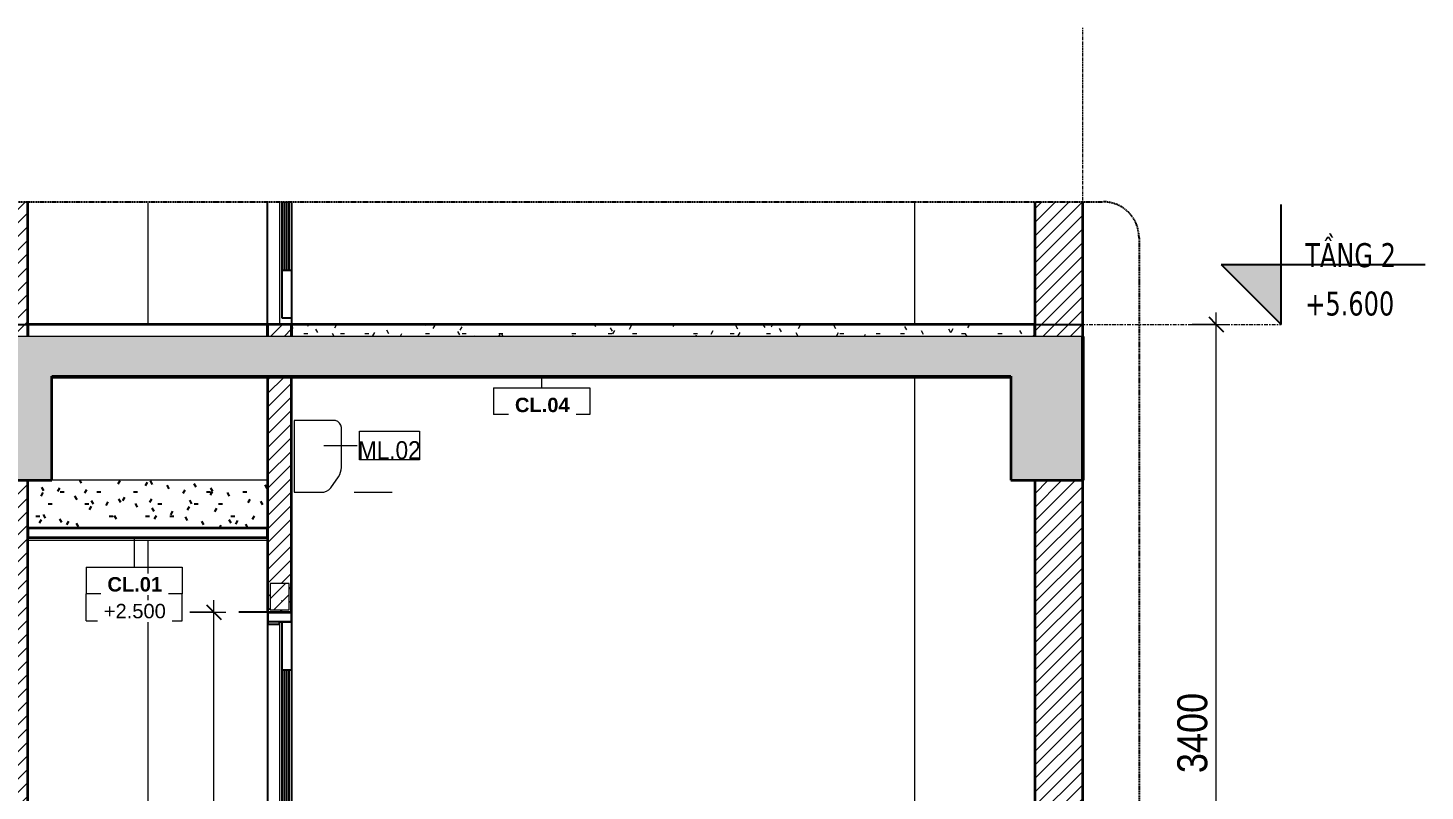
# Model space of a CAD drawing. Header units: millimetres. Extents: x 31157 to 224036, y 218 to 80529.
# Drawn here: x 65805 to 71633, y 3654 to 6837 of the extents above; entities that cross this region are included whole.
import ezdxf

# ---------------------------------------------------------------- set-up
doc = ezdxf.new("R2010")
doc.units = ezdxf.units.MM
for name, pattern in [('Centre', [31.75, 6.35, -4.7625, 15.875, -4.7625]), ('Grid Line', [22.225, 12.7, -3.175, 3.175, -3.175]), ('Hidden', [7.14375, 4.7625, -2.38125]), ('IMPORT-CENTER _2_', [40.64, 25.4, -5.08, 5.08, -5.08])]:
    doc.linetypes.add(name, pattern=pattern)
for name, color, linetype, lineweight in [('0-5', 170, 'Continuous', 5), ('A-ANNO-DIMS', 211, 'Continuous', 9), ('A-ANNO-DIMS-50', 211, 'Continuous', 9), ('A-CLNG', 13, 'Continuous', 18), ('A-CLNG-1', 250, 'Continuous', 35), ('A-CLNG-FNSH-1', 7, 'Continuous', 18), ('A-CLNG-IDEN', 151, 'Continuous', 9), ('A-CLNG-PATT-1', 7, 'Continuous', 18), ('A-CLNG-PATT-2', 31, 'Continuous', 25), ('A-DETL-GENF', 92, 'Continuous', 18), ('A-DETL-GENF-4', 92, 'Hidden', 25), ('A-DETL-GENF-5', 9, 'Continuous', 18), ('A-DETL-MEDM', 33, 'Continuous', 35), ('A-DETL-THIN', 151, 'Continuous', 18), ('A-DOOR', 31, 'Continuous', 18), ('A-DOOR-1', 7, 'Continuous', 18), ('A-DOOR-3', 90, 'Continuous', 25), ('A-FLOR-FNSH-1', 250, 'Continuous', 35), ('A-FLOR-LEVL', 51, 'Continuous', 9), ('A-FLOR-LEVL-1', 51, 'Continuous', 25), ('A-FLOR-LEVL-2', 51, 'Centre', 9), ('A-FLOR-PATT-1', 253, 'Continuous', 18), ('A-FLOR-PATT-4', 67, 'Continuous', 18), ('A-WALL-6', 250, 'Continuous', 35), ('A-WALL-PATT-1', 9, 'Continuous', 18), ('A-WALL-PATT-2', 111, 'Continuous', 18), ('G-IMPT', 8, 'Continuous', 18), ('G-IMPT-5', 8, 'IMPORT-CENTER _2_', 18), ('M-EQPM', 50, 'Continuous', 18), ('M-EQPM-2', 7, 'Continuous', 18), ('M-EQPM-3', 50, 'Continuous', 25), ('M-EQPM-IDEN', 50, 'Continuous', 9), ('S-BEAM-2', 7, 'Continuous', 18), ('S-BEAM-3', 130, 'Continuous', 50), ('S-COLS-8', 7, 'Continuous', 18), ('S-GRID-1', 1, 'Grid Line', 9)]:
    doc.layers.add(name, color=color, linetype=linetype, lineweight=lineweight)
doc.styles.add('Arial_2', font='arial.ttf', dxfattribs={"height": 60})
doc.styles.add('Arial_3', font='arial.ttf', dxfattribs={"width": 0.9, "height": 75})
doc.styles.add('Arial_B_3', font='arialbd.ttf', dxfattribs={"height": 60})
doc.styles.add('Tahoma_B_1', font='tahomabd.ttf', dxfattribs={"width": 0.85, "height": 100})
doc.styles.add('UTM Avo', font='', dxfattribs={"width": 0.9, "height": 125})
doc.styles.get('UTM Avo').set_extended_font_data('UTM Avo')
doc.dimstyles.new('1_Dim_chi_tiet_2_5', dxfattribs={"dimscale": 304.8, "dimtxt": 124.912619, "dimasz": 0.19685, "dimexe": 0.164042, "dimexo": 0.0625, "dimgap": 0.016404, "dimtad": 1, "dimdec": 0, "dimrnd": 5, "dimzin": 0, "dimdsep": 46, "dimtxsty": 'UTM Avo', "dimblk1": 'OBLIQUE', "dimblk2": 'OBLIQUE', "dimsah": 1, "dimcen": 0.09, "dimdle": 0.164042, "dimazin": 0, "dimtfac": 1, "dimtdec": 4, "dimtix": 1, "dimtmove": 0, "dimatfit": 3, "dimfxl": 0.328084, "dimfxlon": 1, "dimtvp": 1, "dimtolj": 1, "dimtzin": 0, "dimarcsym": 2})
pattern_1 = [(50, (-37692.33, 15875), (364.368, -31.878), [38.1, -419.1]), (355, (-37692.33, 15875), (-70.486, 382.113), [30.48, -335.28]), (100.451, (-37661.97, 15872.34), (293.885, 350.233), [32.38, -356.18]), (46.184, (-37692.33, 15976.6), (542.158, -84.086), [57.15, -628.65]), (96.636, (-37647.15, 15969.6), (474.805, 494.855), [48.57, -534.27]), (351.184, (-37692.33, 15976.6), (474.81, 494.85), [45.72, -502.92]), (21, (-37641.53, 15951.2), (303.2285, -204.5305), [38.1, -419.1]), (326, (-37641.53, 15951.2), (123.604, 368.376), [30.48, -335.28]), (71.451, (-37616.26, 15934.16), (426.834, 163.843), [32.38, -356.18]), (37.5, (-37692.33, 15875), (6.1766, 169.1102), [3.353, -327.863, 3.353, -337.007, -336.55]), (37.5, (-37692.33, 15875), (6.1766, 169.1102), [-671.576, 3.353, -333.197]), (7.5, (-37692.33, 15875), (133.639, 200.3615), [3.353, -190.703, 3.353, -320.243, -128.27]), (7.5, (-37692.33, 15875), (133.639, 200.3615), [-517.652, 3.353, -124.917]), (327.5, (-37805.62, 15875), (271.1818, -11.4584), [3.353, -123.647, 3.353, -392.887, -525.78]), (327.5, (-37805.62, 15875), (271.1818, -11.4584), [-523.24, 3.353, -522.427]), (317.5, (-37856.42, 15875), (296.2585, 50.853), [3.353, -161.747, 3.353, -259.791, -373.38]), (317.5, (-37856.42, 15875), (296.2585, 50.853), [-428.244, 3.353, -370.027]), (45, (-37692.33, 15875), (-125.7236, 125.7236), []), (45, (-37692.33, 16065.5), (-125.7236, 125.7236), [])]
pattern_2 = [(45, (-37692.334, 15875), (-28.28427, 28.28427), [])]
pattern_3 = [(0, (-37692.334, 15875), (203.2, 50.8), [16.764, -135.636, 16.764, -135.636, -812.8]), (0, (-37692.334, 15875), (203.2, 50.8), [-304.8, 16.764, -288.036, 16.764, -135.636, -355.6]), (0, (-37692.334, 15875), (203.2, 50.8), [-762, 16.764, -84.836, 16.764, -237.236]), (120, (-37616.134, 15900.4), (-145.5941, 150.57636), [16.764, -135.636, 16.764, -135.636, -812.8]), (120, (-37616.134, 15900.4), (-145.5941, 150.57636), [-304.8, 16.764, -288.036, 16.764, -135.636, -355.6]), (120, (-37616.134, 15900.4), (-145.5941, 150.57636), [-762, 16.764, -84.836, 16.764, -237.236]), (240, (-37590.734, 16002), (-57.6059, -201.37636), [16.764, -135.636, 16.764, -135.636, -812.8]), (240, (-37590.734, 16002), (-57.6059, -201.37636), [-304.8, 16.764, -288.036, 16.764, -135.636, -355.6]), (240, (-37590.734, 16002), (-57.6059, -201.37636), [-762, 16.764, -84.836, 16.764, -237.236])]
pattern_4 = [(45, (66165.026, 15875), (-28.28427, 28.28427), [])]
pattern_5 = [(50, (66165.03, 15875), (364.368, -31.878), [38.1, -419.1]), (355, (66165.03, 15875), (-70.486, 382.113), [30.48, -335.28]), (100.451, (66195.4, 15872.34), (293.885, 350.233), [32.38, -356.18]), (46.184, (66165.03, 15976.6), (542.158, -84.086), [57.15, -628.65]), (96.636, (66210.2, 15969.6), (474.805, 494.855), [48.57, -534.27]), (351.184, (66165, 15976.6), (474.81, 494.85), [45.72, -502.92]), (21, (66215.83, 15951.2), (303.2285, -204.5305), [38.1, -419.1]), (326, (66215.83, 15951.2), (123.604, 368.376), [30.48, -335.28]), (71.451, (66241.1, 15934.16), (426.834, 163.843), [32.38, -356.18]), (37.5, (66165.03, 15875), (6.1766, 169.1102), [3.353, -327.863, 3.353, -337.007, -336.55]), (37.5, (66165.03, 15875), (6.1766, 169.1102), [-671.576, 3.353, -333.197]), (7.5, (66165.03, 15875), (133.639, 200.3615), [3.353, -190.703, 3.353, -320.243, -128.27]), (7.5, (66165.03, 15875), (133.639, 200.3615), [-517.652, 3.353, -124.917]), (327.5, (66051.74, 15875), (271.1818, -11.4584), [3.353, -123.647, 3.353, -392.887, -525.78]), (327.5, (66051.74, 15875), (271.1818, -11.4584), [-523.24, 3.353, -522.427]), (317.5, (66000.94, 15875), (296.2585, 50.853), [3.353, -161.747, 3.353, -259.791, -373.38]), (317.5, (66000.94, 15875), (296.2585, 50.853), [-428.244, 3.353, -370.027]), (45, (66165.03, 15875), (-125.7236, 125.7236), []), (45, (66165.03, 16065.5), (-125.7236, 125.7236), [])]

# ---------------------------------------------------------------- blocks, each defined once
blk = doc.blocks.new('NCV_TKTC_KET CAU_rvt-3-TKCS_CĂN HỘ LOẠI 2 - MẶT CẮT 2')
at = {"layer": 'A-FLOR-PATT-1'}
h = blk.add_hatch(dxfattribs=at)
h.set_pattern_fill('FP_10', color=256, style=0, pattern_type=2)
h.set_pattern_definition(pattern_1)
h.paths.add_polyline_path([(-37946.6, 5380), (-33952.6, 5380), (-33952.6, 5385), (-37952.6, 5385), (-37952.6, 5380)])
h.paths.add_polyline_path([(-41852.6, 5500), (-41852.6, 5550), (-42052.6, 5550), (-42052.6, 5500), (-41911.5, 5500)])
h = blk.add_hatch(dxfattribs=at)
h.set_pattern_fill('FP_10', color=256, style=0, pattern_type=2)
h.set_pattern_definition(pattern_1)
h.paths.add_polyline_path([(-37946.6, 5380), (-33952.6, 5380), (-33952.6, 5385), (-37952.6, 5385), (-37952.6, 5380)])
h.paths.add_polyline_path([(-41852.6, 5500), (-41852.6, 5550), (-42052.6, 5550), (-42052.6, 5500), (-41911.5, 5500)])
at = {"layer": 'A-FLOR-FNSH-1'}
for p, q in [((-33652.6, 5380), (-33652.6, 5550)), ((-37952.6, 5380), (-33952.6, 5380))]:
    blk.add_line(p, q, dxfattribs=at)
at = {"layer": 'S-BEAM-2'}
blk.add_line((-37052.6, 4950), (-37952.6, 4950), dxfattribs=at)
at = {"layer": 'S-BEAM-3'}
blk.add_line((-33652.6, 4950), (-33652.6, 5550), dxfattribs=at)
at = {"layer": 'S-COLS-8'}
for p, q in [((-37552.6, 6111.7), (-37552.6, 5600)), ((-34352.6, 5600), (-34352.6, 6111.7)), ((-34352.6, 2200), (-34352.6, 5380)), ((-37552.6, 4700), (-37552.6, 2200))]:
    blk.add_line(p, q, dxfattribs=at)
blk = doc.blocks.new('DOOR_CW_01 CANH MO-PANEL KINH - DIW_01-900x2200-CỬA GỖ VÂN LAMINATE-553393-TKCS_CĂN HỘ LOẠI 2 - MẶT CẮT 2')
at = {"layer": 'A-DOOR-1'}
for p, q in [((-37052.6, 5600), (-37052.6, 6111.7)), ((-37002.6, 6111.7), (-37002.6, 5600)), ((-36952.6, 5600), (-36952.6, 6111.7))]:
    blk.add_line(p, q, dxfattribs=at)
at = {"layer": 'A-DOOR-3'}
for p, q in [((-37052.6, 5600), (-37052.6, 6111.7)), ((-37052.6, 5600), (-37052.6, 6111.7)), ((-36992.6, 5626), (-36992.6, 6111.7)), ((-36982.6, 5826), (-36982.6, 6111.7)), ((-36972.6, 5826), (-36972.6, 6111.7)), ((-36962.6, 5826), (-36962.6, 6111.7)), ((-36952.6, 6111.7), (-36952.6, 5600)), ((-36952.6, 6111.7), (-36952.6, 5600)), ((-36992.6, 5826), (-36952.6, 5826)), ((-36952.6, 5626), (-36992.6, 5626))]:
    blk.add_line(p, q, dxfattribs=at)
blk = doc.blocks.new('NCV_TKTC_TANG 2_rvt-3-TKCS_CĂN HỘ LOẠI 2 - MẶT CẮT 2')
at = {"layer": 'A-FLOR-PATT-4'}
h = blk.add_hatch(dxfattribs=at)
h.set_pattern_fill('FP_12', color=256, style=0, pattern_type=2)
h.set_pattern_definition(pattern_3)
h.paths.add_polyline_path([(-33952.6, 5550), (-33852.6, 5550), (-33852.6, 5600), (-36952.6, 5600), (-36952.6, 5550), (-34352.6, 5550)])
at = {"layer": 'A-WALL-PATT-1'}
h = blk.add_hatch(dxfattribs=at)
h.set_pattern_fill('FP_11', color=256, style=0, pattern_type=2)
h.set_pattern_definition(pattern_2)
h.paths.add_polyline_path([(-38152.6, 5550), (-38052.6, 5550), (-38052.6, 6111.7), (-38152.6, 6111.7), (-38152.6, 5957.7)])
h = blk.add_hatch(dxfattribs=at)
h.set_pattern_fill('FP_11', color=256, style=0, pattern_type=2)
h.set_pattern_definition(pattern_2)
h.paths.add_polyline_path([(-37052.6, 5550), (-36952.6, 5550), (-36952.6, 5600), (-37052.6, 5600)])
at = {"layer": 'A-FLOR-FNSH-1'}
for p, q in [((-37052.6, 5600), (-38052.6, 5600)), ((-38052.6, 5600), (-38052.6, 5550)), ((-37052.6, 5550), (-37052.6, 5600)), ((-33852.6, 5600), (-36952.6, 5600)), ((-36952.6, 5600), (-36952.6, 5550)), ((-33852.6, 5550), (-33852.6, 5600))]:
    blk.add_line(p, q, dxfattribs=at)
at = {"layer": 'A-WALL-6'}
for p, q in [((-38052.6, 5550), (-38052.6, 6111.7)), ((-36952.6, 5600), (-37052.6, 5600)), ((-37052.6, 5600), (-37052.6, 5550)), ((-36952.6, 5550), (-36952.6, 5600))]:
    blk.add_line(p, q, dxfattribs=at)
at = {"layer": 'A-DOOR'}
blk.add_blockref('DOOR_CW_01 CANH MO-PANEL KINH - DIW_01-900x2200-CỬA GỖ VÂN LAMINATE-553393-TKCS_CĂN HỘ LOẠI 2 - MẶT CẮT 2', (0, 0), dxfattribs=at)
blk = doc.blocks.new('DOOR_CW_01 CANH MO-PANEL KINH - DIW_01-900x2200-CỬA GỖ VÂN LAMINATE-V42-TKCS_CĂN HỘ LOẠI 2 - MẶT CẮT 2')
at = {"layer": 'A-DOOR-1'}
for p, q in [((-37052.564287, 2200), (-37052.564287, 4350)), ((-37002.564287, 4350), (-37002.564287, 2200)), ((-36952.564287, 2200), (-36952.564287, 4360))]:
    blk.add_line(p, q, dxfattribs=at)
at = {"layer": 'A-DOOR-3'}
for p, q in [((-36952.564287, 4400), (-37172.564287, 4400)), ((-37052.564287, 2200), (-37052.564287, 4400)), ((-37052.564287, 2200), (-37052.564287, 4400)), ((-37052.564287, 4400), (-37052.564287, 4350)), ((-36952.564287, 4400), (-37052.564287, 4400)), ((-36952.564287, 4400), (-36952.564287, 2200)), ((-36952.564287, 4400), (-36952.564287, 2200)), ((-36952.564287, 4360), (-36952.564287, 4400)), ((-36952.564287, 4360), (-37052.564287, 4360)), ((-37052.564287, 4350), (-37002.564287, 4350)), ((-37002.564287, 4350), (-37002.564287, 4360)), ((-37002.564287, 4360), (-36952.564287, 4360)), ((-36952.564287, 4360), (-36992.564287, 4360)), ((-36992.564287, 2226), (-36992.564287, 4360)), ((-36952.564287, 4158), (-36992.564287, 4158)), ((-36982.564287, 2426), (-36982.564287, 4158)), ((-36972.564287, 2426), (-36972.564287, 4158)), ((-36962.564287, 2426), (-36962.564287, 4158)), ((-36992.564287, 2426), (-36952.564287, 2426)), ((-36952.564287, 2226), (-36992.564287, 2226))]:
    blk.add_line(p, q, dxfattribs=at)
blk = doc.blocks.new('Air_Conditioner_on_wall_20381 - Air_Conditioner_on_wall_20381-806652-TKCS_CĂN HỘ LOẠI 2 - MẶT CẮT 2')
at = {"layer": 'M-EQPM-2'}
for p, q in [((-36770, 5200), (-36942.2, 5200)), ((-36942.2, 5200), (-36942.2, 4900)), ((-36744.9, 5004.1), (-36744.9, 5170)), ((-36788.8, 4919.1), (-36756.8, 4964.8)), ((-36942.2, 4900), (-36829.9, 4900)), ((-36691.3, 4900), (-36533.1, 4900)), ((-36691.3, 4900), (-36533.1, 4900)), ((-36691.3, 4900), (-36533.1, 4900)), ((-36691.3, 4900), (-36533.1, 4900)), ((-36563.1, 4900), (-36533.1, 4900)), ((-36563.1, 4900), (-36533.1, 4900)), ((-36563.1, 4900), (-36533.1, 4900)), ((-36563.1, 4900), (-36533.1, 4900)), ((-36563.1, 4900), (-36533.1, 4900)), ((-36563.1, 4900), (-36533.1, 4900)), ((-36563.1, 4900), (-36533.1, 4900)), ((-36563.1, 4900), (-36533.1, 4900))]:
    blk.add_line(p, q, dxfattribs=at)
for centre, radius, start, end in [((-36777.9, 5167.8), 33.1, 3.79441, 76.20559), ((-36824.1, 5006.8), 79.3, 328.02608, 358.02608), ((-36829.9, 4953.6), 53.6, 270.01668, 319.98332)]:
    blk.add_arc(centre, radius, start, end, dxfattribs=at)
blk = doc.blocks.new('CL_01-VÁCH DỰNG THẠCH CAO CĂN HỘ LOẠI 1-5A5 - CL_01-VÁCH DỰNG THẠCH CAO CĂN HỘ LOẠI 1A-5-874219-TKCS_CĂN HỘ LOẠI 2 - MẶT CẮT 2')
at = {"layer": 'A-CLNG-PATT-2'}
h = blk.add_hatch(dxfattribs=at)
h.set_pattern_fill('FP_12', color=256, style=0, pattern_type=2)
h.set_pattern_definition(pattern_3)
h.paths.add_polyline_path([(-37952.635618, 4750), (-37052.564287, 4750), (-37052.564287, 4950), (-38052.564287, 4950), (-38052.564287, 4750)])
blk = doc.blocks.new('NCV_TKTC_TANG 1_rvt-3-TKCS_CĂN HỘ LOẠI 2 - MẶT CẮT 2')
at = {"layer": 'A-CLNG-PATT-1'}
h = blk.add_hatch(dxfattribs=at)
h.set_pattern_fill('FP_14', color=256, style=0, pattern_type=2)
h.set_pattern_definition([(0, (-37692.33, 15875), (406.4, 101.6), [16.764, -288.036, 16.764, -288.036, -1625.6]), (0, (-37692.33, 15875), (406.4, 101.6), [-609.6, 16.764, -592.836, 16.764, -288.036, -711.2]), (0, (-37692.33, 15875), (406.4, 101.6), [-1524, 16.764, -186.436, 16.764, -491.236]), (120, (-37539.93, 15925.8), (-291.1882, 301.1527), [16.764, -288.036, 16.764, -288.036, -1625.6]), (120, (-37539.93, 15925.8), (-291.1882, 301.1527), [-609.6, 16.764, -592.836, 16.764, -288.036, -711.2]), (120, (-37539.93, 15925.8), (-291.1882, 301.1527), [-1524, 16.764, -186.436, 16.764, -491.236]), (240, (-37489.13, 16129), (-115.2118, -402.7527), [16.764, -288.036, 16.764, -288.036, -1625.6]), (240, (-37489.13, 16129), (-115.2118, -402.7527), [-609.6, 16.764, -592.836, 16.764, -288.036, -711.2]), (240, (-37489.13, 16129), (-115.2118, -402.7527), [-1524, 16.764, -186.436, 16.764, -491.236])])
h.paths.add_polyline_path([(-37052.6, 4700), (-37052.6, 4710), (-38052.6, 4710), (-38052.6, 4700), (-37552.6, 4700)])
at = {"layer": 'A-WALL-PATT-1'}
h = blk.add_hatch(dxfattribs=at)
h.set_pattern_fill('FP_11', color=256, style=0, pattern_type=2)
h.set_pattern_definition(pattern_2)
h.paths.add_polyline_path([(-37052.6, 2150), (-36952.6, 2150), (-36952.6, 2200), (-37052.6, 2200)])
h.paths.add_polyline_path([(-36962.6, 4400), (-36952.6, 4400), (-36952.6, 5380), (-37052.6, 5380), (-37052.6, 4400), (-37007.2, 4400)])
h.paths.add_polyline_path([(-37007.2, 4410), (-37042.6, 4410), (-37042.6, 4520), (-36962.6, 4520), (-36962.6, 4410)])
h = blk.add_hatch(dxfattribs=at)
h.set_pattern_fill('FP_11', color=256, style=0, pattern_type=2)
h.set_pattern_definition(pattern_2)
h.paths.add_polyline_path([(-38152.6, 2150), (-38052.6, 2150), (-38052.6, 4950), (-38152.6, 4950), (-38152.6, 3864.2)])
at = {"layer": 'A-CLNG-1'}
for p, q in [((-37052.6, 4750), (-38052.6, 4750)), ((-38052.6, 4750), (-38052.6, 4710)), ((-37052.6, 4710), (-37052.6, 4750)), ((-37052.6, 4710), (-38052.6, 4710))]:
    blk.add_line(p, q, dxfattribs=at)
at = {"layer": 'A-CLNG-FNSH-1'}
for p, q in [((-38052.6, 4710), (-38052.6, 4700)), ((-38052.6, 4700), (-37052.6, 4700)), ((-37052.6, 4700), (-37052.6, 4710))]:
    blk.add_line(p, q, dxfattribs=at)
at = {"layer": 'A-WALL-6'}
for p, q in [((-36952.6, 5380), (-37052.6, 5380)), ((-37052.6, 5380), (-37052.6, 4400)), ((-36952.6, 4400), (-36952.6, 5380)), ((-38052.6, 2150), (-38052.6, 4950)), ((-37052.6, 4400), (-36952.6, 4400))]:
    blk.add_line(p, q, dxfattribs=at)
at = {"layer": 'A-CLNG'}
blk.add_blockref('CL_01-VÁCH DỰNG THẠCH CAO CĂN HỘ LOẠI 1-5A5 - CL_01-VÁCH DỰNG THẠCH CAO CĂN HỘ LOẠI 1A-5-874219-TKCS_CĂN HỘ LOẠI 2 - MẶT CẮT 2', (0, 0), dxfattribs=at)
at = {"layer": 'A-DOOR'}
blk.add_blockref('DOOR_CW_01 CANH MO-PANEL KINH - DIW_01-900x2200-CỬA GỖ VÂN LAMINATE-V42-TKCS_CĂN HỘ LOẠI 2 - MẶT CẮT 2', (0, 0), dxfattribs=at)
at = {"layer": 'M-EQPM'}
blk.add_blockref('Air_Conditioner_on_wall_20381 - Air_Conditioner_on_wall_20381-806652-TKCS_CĂN HỘ LOẠI 2 - MẶT CẮT 2', (0, 0), dxfattribs=at)
blk = doc.blocks.new('TKTC_XREF_251221_MB TANG 2-7 - TKTC_XREF_260130_MB TANG 2-5_dwg_THU NUOC - THU NUOC-444531-TKCS_MB TẦNG 1-4746810-TKCS_CĂN HỘ LOẠI 2 - MẶT CẮT 2')
at = {"layer": 'G-IMPT'}
for p, q in [((-36478.7, 5600), (-36628.7, 5600)), ((-36628.7, 5600), (-36478.7, 5600)), ((-36503.7, 5600), (-36603.7, 5600)), ((-36603.7, 5600), (-36503.7, 5600)), ((-36508.7, 5600), (-36598.7, 5600)), ((-36598.7, 5600), (-36508.7, 5600)), ((-36598.7, 5600), (-36508.7, 5600)), ((-36508.7, 5600), (-36598.7, 5600)), ((-36585.8, 5600), (-36585.8, 5600)), ((-36585.8, 5600), (-36585.8, 5600)), ((-36585.8, 5600), (-36585.8, 5600)), ((-36585.8, 5600), (-36561.7, 5600)), ((-36561.7, 5600), (-36585.8, 5600)), ((-36521.6, 5600), (-36585.8, 5600)), ((-36585.8, 5600), (-36521.6, 5600)), ((-36521.6, 5600), (-36585.8, 5600)), ((-36585.8, 5600), (-36521.6, 5600)), ((-36573.4, 5600), (-36573.4, 5600)), ((-36573.4, 5600), (-36573.4, 5600)), ((-36533.9, 5600), (-36573.4, 5600)), ((-36573.4, 5600), (-36533.9, 5600)), ((-36533.9, 5600), (-36573.4, 5600)), ((-36573.4, 5600), (-36533.9, 5600)), ((-36563.5, 5600), (-36563.5, 5600)), ((-36563.5, 5600), (-36563.5, 5600)), ((-36543.9, 5600), (-36563.5, 5600)), ((-36563.5, 5600), (-36543.9, 5600)), ((-36543.9, 5600), (-36563.5, 5600)), ((-36563.5, 5600), (-36543.9, 5600)), ((-36521.6, 5600), (-36545.7, 5600)), ((-36545.7, 5600), (-36521.6, 5600)), ((-36543.9, 5600), (-36543.9, 5600)), ((-36543.9, 5600), (-36543.9, 5600)), ((-36533.9, 5600), (-36533.9, 5600)), ((-36533.9, 5600), (-36533.9, 5600)), ((-36521.6, 5600), (-36521.6, 5600)), ((-36521.6, 5600), (-36521.6, 5600)), ((-36521.6, 5600), (-36521.6, 5600))]:
    blk.add_line(p, q, dxfattribs=at)
blk = doc.blocks.new('TKTC_XREF_251221_MB TANG 2-7 - TKTC_XREF_260130_MB TANG 2-5_dwg_$cc-4746798-TKCS_CĂN HỘ LOẠI 2 - MẶT CẮT 2')
at = {"layer": 'G-IMPT-5'}
for p, q in [((-37952.6, 5600), (-37831.5, 5600)), ((-37892.5, 5600), (-37891.7, 5600))]:
    blk.add_line(p, q, dxfattribs=at)
at = {"layer": 'M-EQPM'}
for p, q in [((-37892.1, 5600), (-37937.1, 5600)), ((-37937.1, 5600), (-37847.1, 5600)), ((-37847.1, 5600), (-37892.1, 5600)), ((-37891.8, 5600), (-37891.8, 5600))]:
    blk.add_line(p, q, dxfattribs=at)
blk = doc.blocks.new('TKTC_XREF_251221_MB TANG 2-7 - TKTC_XREF_260130_MB TANG 2-5_dwg_CUM U_DN100-4746799-TKCS_CĂN HỘ LOẠI 2 - MẶT CẮT 2')
at = {"layer": 'G-IMPT'}
for p, q in [((-37937.4, 5600), (-37949.5, 5600)), ((-37949.5, 5600), (-37948, 5600)), ((-37945.7, 5600), (-37948, 5600)), ((-37948, 5600), (-37938.9, 5600)), ((-37940, 5600), (-37946.8, 5600)), ((-37946.6, 5600), (-37837.6, 5600)), ((-37941.2, 5600), (-37945.7, 5600)), ((-37944.7, 5600), (-37945.4, 5600)), ((-37941.4, 5600), (-37945.4, 5600)), ((-37942.2, 5600), (-37944.7, 5600)), ((-37942.2, 5600), (-37944.7, 5600)), ((-37942.2, 5600), (-37944.7, 5600)), ((-37941.4, 5600), (-37942.2, 5600)), ((-37938.9, 5600), (-37941.2, 5600)), ((-37940.3, 5600), (-37844, 5600)), ((-37940.3, 5600), (-37937.1, 5600)), ((-37938.9, 5600), (-37937.4, 5600)), ((-37937.1, 5600), (-37847.1, 5600)), ((-37844, 5600), (-37847.1, 5600)), ((-37834.7, 5600), (-37846.9, 5600)), ((-37846.9, 5600), (-37845.3, 5600)), ((-37843.1, 5600), (-37845.3, 5600)), ((-37845.3, 5600), (-37836.2, 5600)), ((-37837.4, 5600), (-37844.2, 5600)), ((-37838.5, 5600), (-37843.1, 5600)), ((-37842.1, 5600), (-37842.8, 5600)), ((-37838.8, 5600), (-37842.8, 5600)), ((-37839.5, 5600), (-37842.1, 5600)), ((-37839.5, 5600), (-37842.1, 5600)), ((-37839.5, 5600), (-37842.1, 5600)), ((-37838.8, 5600), (-37839.5, 5600)), ((-37836.2, 5600), (-37838.5, 5600)), ((-37836.2, 5600), (-37834.7, 5600))]:
    blk.add_line(p, q, dxfattribs=at)
blk = doc.blocks.new('TKTC_XREF_251221_MB TANG 2-7 - TKTC_XREF_251221_MB TANG 2-7-2039446-TKCS_CĂN HỘ LOẠI 2 - MẶT CẮT 2')
at = {"layer": 'M-EQPM'}
for p, q in [((-37952.6, 5600), (-37832.8, 5600)), ((-37832.8, 5600), (-37952.3, 5600)), ((-37952.3, 5600), (-37832.8, 5600)), ((-37832.8, 5600), (-37952.3, 5600))]:
    blk.add_line(p, q, dxfattribs=at)
at = {"layer": 'M-EQPM-3'}
blk.add_line((-42252.6, 5600), (-33652.6, 5600), dxfattribs=at)
for name in ['TKTC_XREF_251221_MB TANG 2-7 - TKTC_XREF_260130_MB TANG 2-5_dwg_$cc-4746798-TKCS_CĂN HỘ LOẠI 2 - MẶT CẮT 2', 'TKTC_XREF_251221_MB TANG 2-7 - TKTC_XREF_260130_MB TANG 2-5_dwg_CUM U_DN100-4746799-TKCS_CĂN HỘ LOẠI 2 - MẶT CẮT 2', 'TKTC_XREF_251221_MB TANG 2-7 - TKTC_XREF_260130_MB TANG 2-5_dwg_THU NUOC - THU NUOC-444531-TKCS_MB TẦNG 1-4746810-TKCS_CĂN HỘ LOẠI 2 - MẶT CẮT 2']:
    blk.add_blockref(name, (0, 0))
blk = doc.blocks.new('BORDER VIEW - BORDER VIEW-3688428-TKCS_CĂN HỘ LOẠI 2 - MẶT CẮT 2')
at = {"layer": 'A-DETL-GENF-4'}
for p, q in [((-42847.6, 6111.7), (-33567.6, 6111.7)), ((-33417.6, 5961.7), (-33417.6, 1710))]:
    blk.add_line(p, q, dxfattribs=at)
blk.add_arc((-33567.6, 5961.7), 150, 0, 90, dxfattribs=at)
blk = doc.blocks.new('Level - CAO ĐỘ LEVEL-350587-TKCS_CĂN HỘ LOẠI 2 - MẶT CẮT 2')
at = {"layer": 'A-FLOR-LEVL'}
blk.add_hatch(color=256, dxfattribs=at).paths.add_polyline_path([(-32824.4, 2450), (-32824.4, 2200), (-33074.4, 2450)])
at = {"layer": 'A-FLOR-LEVL-1'}
for p, q in [((-32824.4, 2200), (-32824.4, 2700)), ((-33074.4, 2450), (-32824.4, 2200)), ((-33074.4, 2450), (-32224.4, 2450))]:
    blk.add_line(p, q, dxfattribs=at)
blk = doc.blocks.new('DIMBLOCK74-TKCS_CĂN HỘ LOẠI 2 - MẶT CẮT 2')
at = {"layer": 'A-ANNO-DIMS-50'}
for p, q in [((70661.9, 5600), (70811.9, 5600)), ((70761.9, 5600), (70661.9, 5600)), ((70761.9, 2150), (70761.9, 5650)), ((70661.9, 2200), (70811.9, 2200)), ((70761.9, 2200), (70661.9, 2200))]:
    blk.add_line(p, q, dxfattribs=at)
at = {"layer": 'A-ANNO-DIMS-50', "lineweight": 25}
for p, q in [((70761.9, 5600), (70731.9, 5630)), ((70761.9, 5600), (70791.9, 5570)), ((70761.9, 2200), (70731.9, 2230)), ((70761.9, 2200), (70791.9, 2170))]:
    blk.add_line(p, q, dxfattribs=at)
at = {"layer": 'A-ANNO-DIMS-50', "color": 0, "insert": (70599.5, 3728.8), "char_height": 125, "width": 410.824, "attachment_point": 1, "rotation": 90, "line_spacing_factor": 1.110334, "style": 'UTM Avo'}
blk.add_mtext('3400', dxfattribs=at)
blk = doc.blocks.new('_Oblique')
at = {"color": 0, "linetype": 'ByBlock', "lineweight": -2}
blk.add_line((-0.5, -0.5), (0.5, 0.5), dxfattribs=at)
blk = doc.blocks.new('DIMBLOCK75-TKCS_CĂN HỘ LOẠI 2 - MẶT CẮT 2')
at = {"layer": 'A-ANNO-DIMS-50', "lineweight": 25}
for p, q in [((66580.6, 4400), (66550.6, 4430)), ((66580.6, 4400), (66610.6, 4370)), ((66580.6, 2200), (66550.6, 2230)), ((66580.6, 2200), (66610.6, 2170))]:
    blk.add_line(p, q, dxfattribs=at)
at = {"layer": 'A-ANNO-DIMS-50'}
for p, q in [((66580.6, 2150), (66580.6, 4450)), ((66480.6, 4400), (66630.6, 4400)), ((66580.6, 4400), (66480.6, 4400)), ((66480.6, 2200), (66630.6, 2200)), ((66580.6, 2200), (66480.6, 2200))]:
    blk.add_line(p, q, dxfattribs=at)
at = {"layer": 'A-ANNO-DIMS-50', "color": 0, "insert": (66418.3, 3128.8), "char_height": 125, "width": 410.824, "attachment_point": 1, "rotation": 90, "line_spacing_factor": 1.110334, "style": 'UTM Avo'}
blk.add_mtext('2200', dxfattribs=at)
blk = doc.blocks.new('M_ME Tag - Boxed-4073756-TKCS_CĂN HỘ LOẠI 2 - MẶT CẮT 2')
at = {"layer": 'M-EQPM-IDEN'}
for p, q in [((-36669.7, 5035.2), (-36669.7, 5155.2)), ((-36669.7, 5155.2), (-36419.7, 5155.2)), ((-36419.7, 5155.2), (-36419.7, 5035.2)), ((-36419.7, 5035.2), (-36669.7, 5035.2))]:
    blk.add_line(p, q, dxfattribs=at)
blk = doc.blocks.new('M_Ceiling Tag w Height - M_Ceiling Tag-4076437-TKCS_CĂN HỘ LOẠI 2 - MẶT CẮT 2')
at = {"layer": 'A-CLNG-IDEN'}
for p, q in [((-36110.2, 5335.1), (-36110.2, 5223.9)), ((-36110.2, 5335.1), (-35709, 5335.1)), ((-35709, 5335.1), (-35709, 5223.9)), ((-35709, 5223.9), (-36110.2, 5223.9))]:
    blk.add_line(p, q, dxfattribs=at)
blk = doc.blocks.new('M_Ceiling Tag w Height - M_Ceiling Tag w Height-4076435-TKCS_CĂN HỘ LOẠI 2 - MẶT CẮT 2')
at = {"layer": 'A-CLNG-IDEN'}
for p, q in [((-41249.3, 4527.4), (-41249.3, 4416.2)), ((-41249.3, 4527.4), (-40848.1, 4527.4)), ((-40848.1, 4527.4), (-40848.1, 4416.2)), ((-41249.3, 4304.8), (-41249.3, 4416.2)), ((-40848.1, 4416.2), (-41249.3, 4416.2)), ((-40848.1, 4304.8), (-40848.1, 4416.2)), ((-41249.3, 4304.8), (-40848.1, 4304.8))]:
    blk.add_line(p, q, dxfattribs=at)

msp = doc.modelspace()

# ---------------------------------------------------------------- hatches: boundary and pattern name
at = {"layer": 'A-DETL-GENF-5'}
h = msp.add_hatch(dxfattribs=at)
h.set_pattern_fill('FP_10', color=256, style=0, pattern_type=2)
h.set_pattern_definition(pattern_5)
h.paths.add_polyline_path([(61293.1, 4750), (61404.7, 4750), (61404.7, 5550), (60859.7, 5550), (60859.7, 5150), (61204.7, 5150), (61204.8, 4750)])
h.paths.add_polyline_path([(69904.7, 4950), (70204.7, 4950), (70204.7, 5550), (65704.8, 5550), (65704.8, 5500), (61804.7, 5500), (61804.7, 5100), (62004.7, 5100), (62004.8, 5330), (65604.7, 5330), (65604.7, 4950), (65904.7, 4950), (65904.7, 5385), (69904.7, 5385), (69904.7, 5380)])
h = msp.add_hatch(dxfattribs=at)
h.set_pattern_fill('FP_10', color=256, style=0, pattern_type=2)
h.set_pattern_definition(pattern_5)
h.paths.add_polyline_path([(66850.2, 4410), (66894.8, 4410), (66894.8, 4520), (66814.8, 4520), (66814.8, 4410)])
at = {"layer": 'A-WALL-PATT-2'}
h = msp.add_hatch(dxfattribs=at)
h.set_pattern_fill('FP_11', color=256, style=0, pattern_type=2)
h.set_pattern_definition(pattern_4)
h.paths.add_polyline_path([(70204.7, 5550), (70204.8, 5550), (70204.7, 6111.7), (70004.8, 6111.7), (70004.8, 5550), (70029.1, 5550)])
h = msp.add_hatch(dxfattribs=at)
h.set_pattern_fill('FP_11', color=256, style=0, pattern_type=2)
h.set_pattern_definition(pattern_4)
h.paths.add_polyline_path([(70204.8, 2150), (70204.7, 4950), (70004.8, 4950), (70004.8, 2150), (70204.7, 2150)])

# ---------------------------------------------------------------- linework, layer by layer
at = {"layer": 'A-CLNG-IDEN'}
for p, q in [((67947.8, 5378.5), (67947.8, 5335.1)), ((66247.6, 4716), (66247.6, 4587.2))]:
    msp.add_line(p, q, dxfattribs=at)
at = {"layer": 'A-DETL-MEDM'}
for p, q in [((70204.7, 4950), (70204.7, 5550)), ((65904.7, 4950), (65904.7, 5385)), ((65904.7, 5385), (69904.7, 5385)), ((69904.7, 5385), (69904.7, 4950)), ((65604.7, 4950), (65904.7, 4950)), ((69904.7, 4950), (70204.7, 4950))]:
    msp.add_line(p, q, dxfattribs=at)
at = {"layer": 'A-DETL-THIN'}
for p, q in [((70204.7, 5550), (65704.8, 5550)), ((66894.8, 4520), (66814.8, 4520)), ((66814.8, 4520), (66814.8, 4410)), ((66894.8, 4410), (66894.8, 4520)), ((66814.8, 4410), (66894.8, 4410))]:
    msp.add_line(p, q, dxfattribs=at)
at = {"layer": 'A-FLOR-LEVL-2'}
msp.add_line((60504.8, 5600), (71033, 5600), dxfattribs=at)
at = {"layer": 'A-WALL-6'}
for p, q in [((70004.8, 6111.7), (70004.8, 5550)), ((70204.8, 5550), (70204.8, 6111.7)), ((70204.8, 2150), (70204.8, 5400)), ((70004.8, 4950), (70004.8, 2150))]:
    msp.add_line(p, q, dxfattribs=at)
at = {"layer": 'M-EQPM-IDEN'}
msp.add_line((67038.9, 5095.2), (67178.2, 5095.2), dxfattribs=at)
at = {"layer": 'S-GRID-1'}
for p, q in [((70204.8, 5586.7), (70204.8, 6836.7)), ((70204.8, 2130.4), (70204.8, 5586.7))]:
    msp.add_line(p, q, dxfattribs=at)

# ---------------------------------------------------------------- block references
at = {"layer": '0-5'}
for name in ['NCV_TKTC_KET CAU_rvt-3-TKCS_CĂN HỘ LOẠI 2 - MẶT CẮT 2', 'NCV_TKTC_TANG 2_rvt-3-TKCS_CĂN HỘ LOẠI 2 - MẶT CẮT 2', 'NCV_TKTC_TANG 1_rvt-3-TKCS_CĂN HỘ LOẠI 2 - MẶT CẮT 2']:
    msp.add_blockref(name, (103857.4, 0), dxfattribs=at)
at = {"layer": 'A-CLNG-IDEN'}
for name, p in [('M_Ceiling Tag w Height - M_Ceiling Tag-4076437-TKCS_CĂN HỘ LOẠI 2 - MẶT CẮT 2', (103857.4, 0)), ('M_Ceiling Tag w Height - M_Ceiling Tag w Height-4076435-TKCS_CĂN HỘ LOẠI 2 - MẶT CẮT 2', (107296.3, 59.8))]:
    msp.add_blockref(name, p, dxfattribs=at)
at = {"layer": 'A-DETL-GENF'}
msp.add_blockref('BORDER VIEW - BORDER VIEW-3688428-TKCS_CĂN HỘ LOẠI 2 - MẶT CẮT 2', (103857.4, 0), dxfattribs=at)
at = {"layer": 'A-FLOR-LEVL-1'}
msp.add_blockref('Level - CAO ĐỘ LEVEL-350587-TKCS_CĂN HỘ LOẠI 2 - MẶT CẮT 2', (103857.4, 3400), dxfattribs=at)
at = {"layer": 'M-EQPM'}
msp.add_blockref('TKTC_XREF_251221_MB TANG 2-7 - TKTC_XREF_251221_MB TANG 2-7-2039446-TKCS_CĂN HỘ LOẠI 2 - MẶT CẮT 2', (103857.4, 0), dxfattribs=at)
at = {"layer": 'M-EQPM-IDEN'}
msp.add_blockref('M_ME Tag - Boxed-4073756-TKCS_CĂN HỘ LOẠI 2 - MẶT CẮT 2', (103857.4, 0), dxfattribs=at)

# ---------------------------------------------------------------- texts
at = {"layer": 'A-FLOR-LEVL', "char_height": 100, "line_spacing_factor": 0.996129, "style": 'Tahoma_B_1'}
for s, insert, width, attachment_point in [('\\pt510,1020,1530,2040,2550,3060,3570,4080,4590,5100,5610,6120,6630,7140,7650,8160,8670,9180,9690,10200,10710,11220,11730,12240,12750,13260,13770,14280,14790,15300,15810,16320;TẦNG 2', (71133.3, 5837.2), 452.625, 7), ('\\pt212.5,425,637.5,850,1062.5,1275,1487.5,1700,1912.5,2125,2337.5,2550,2762.5,2975,3187.5,3400,3612.5,3825,4037.5,4250,4462.5,4675,4887.5,5100,5312.5,5525,5737.5,5950,6162.5,6375,6587.5,6800;+5.600', (71133.3, 5737.5), 441.575, 1)]:
    msp.add_mtext(s, dxfattribs=dict(at, insert=insert, width=width, attachment_point=attachment_point))
at = {"layer": 'M-EQPM-IDEN', "insert": (67312.1, 5075.2), "char_height": 75, "width": 270.9, "attachment_point": 5, "line_spacing_factor": 0.936439, "style": 'Arial_3'}
msp.add_mtext('\\pt22.5,45,67.5,90,112.5,135,157.5,180,202.5,225,247.5,270,292.5,315,337.5,360,382.5,405,427.5,450,472.5,495,517.5,540,562.5,585,607.5,630,652.5,675,697.5,720;ML.02', dxfattribs=at)

# ---------------------------------------------------------------- dimensions: what is measured, and where the dimension line sits
at = {"layer": 'A-ANNO-DIMS'}
for base, p1, p2, override, picture, middle in [((70761.9, 5600), (70661.9, 2200), (70661.9, 5600), {"dimpost": '<>', "dimfxl": 3400}, 'DIMBLOCK74-TKCS_CĂN HỘ LOẠI 2 - MẶT CẮT 2', (70692.2, 3900)), ((66580.6, 4400), (66480.6, 2200), (66480.6, 4400), {"dimpost": '<>', "dimfxl": 2200}, 'DIMBLOCK75-TKCS_CĂN HỘ LOẠI 2 - MẶT CẮT 2', (66511, 3300))]:
    dim = msp.add_linear_dim(base=base, p1=p1, p2=p2, angle=90, dimstyle='1_Dim_chi_tiet_2_5', override=override, dxfattribs=at)
    dim.commit()
    dim.dimension.update_dxf_attribs({"geometry": picture, "text_midpoint": middle})

# ---------------------------------------------------------------- next in the draw order: texts
at = {"layer": 'A-CLNG-IDEN', "char_height": 60, "width": 251.5, "attachment_point": 5, "line_spacing_factor": 0.936439, "style": 'Arial_B_3', "bg_fill": 3, "box_fill_scale": 1.25, "bg_fill_color": 256, "bg_fill_true_color": 13158600, "bg_fill_transparency": 0}
for s, insert in [('\\pt634.9998,1270.0002,1905,2539.9998,3175.0002,3810,4444.9998,5080.0002,5715,6349.9998,6985.0002,7620,8254.9998,8890.0002,9525,10159.9998,10795.0002,11430,12064.9998,12700.0002,13335,13969.9998,14605.0002,15240,15874.9998,16510.0002,17145,17779.9998,18415.0002,19050,19684.9998,20320.0002;CL.04', (67950.5, 5263.9)), ('\\pt634.9998,1270.0002,1905,2539.9998,3175.0002,3810,4444.9998,5080.0002,5715,6349.9998,6985.0002,7620,8254.9998,8890.0002,9525,10159.9998,10795.0002,11430,12064.9998,12700.0002,13335,13969.9998,14605.0002,15240,15874.9998,16510.0002,17145,17779.9998,18415.0002,19050,19684.9998,20320.0002;CL.01', (66250.3, 4515.9))]:
    msp.add_mtext(s, dxfattribs=dict(at, insert=insert))

# ---------------------------------------------------------------- next in the draw order: texts
at = {"layer": 'A-CLNG-IDEN', "insert": (66250.6, 4404.3), "char_height": 60, "width": 281, "attachment_point": 5, "line_spacing_factor": 0.936439, "style": 'Arial_2', "bg_fill": 3, "box_fill_scale": 1.25, "bg_fill_color": 256, "bg_fill_true_color": 13158600, "bg_fill_transparency": 0}
msp.add_mtext('\\pt634.9998,1270.0002,1905,2539.9998,3175.0002,3810,4444.9998,5080.0002,5715,6349.9998,6985.0002,7620,8254.9998,8890.0002,9525,10159.9998,10795.0002,11430,12064.9998,12700.0002,13335,13969.9998,14605.0002,15240,15874.9998,16510.0002,17145,17779.9998,18415.0002,19050,19684.9998,20320.0002;+2.500', dxfattribs=at)

doc.saveas('drawing.dxf')
